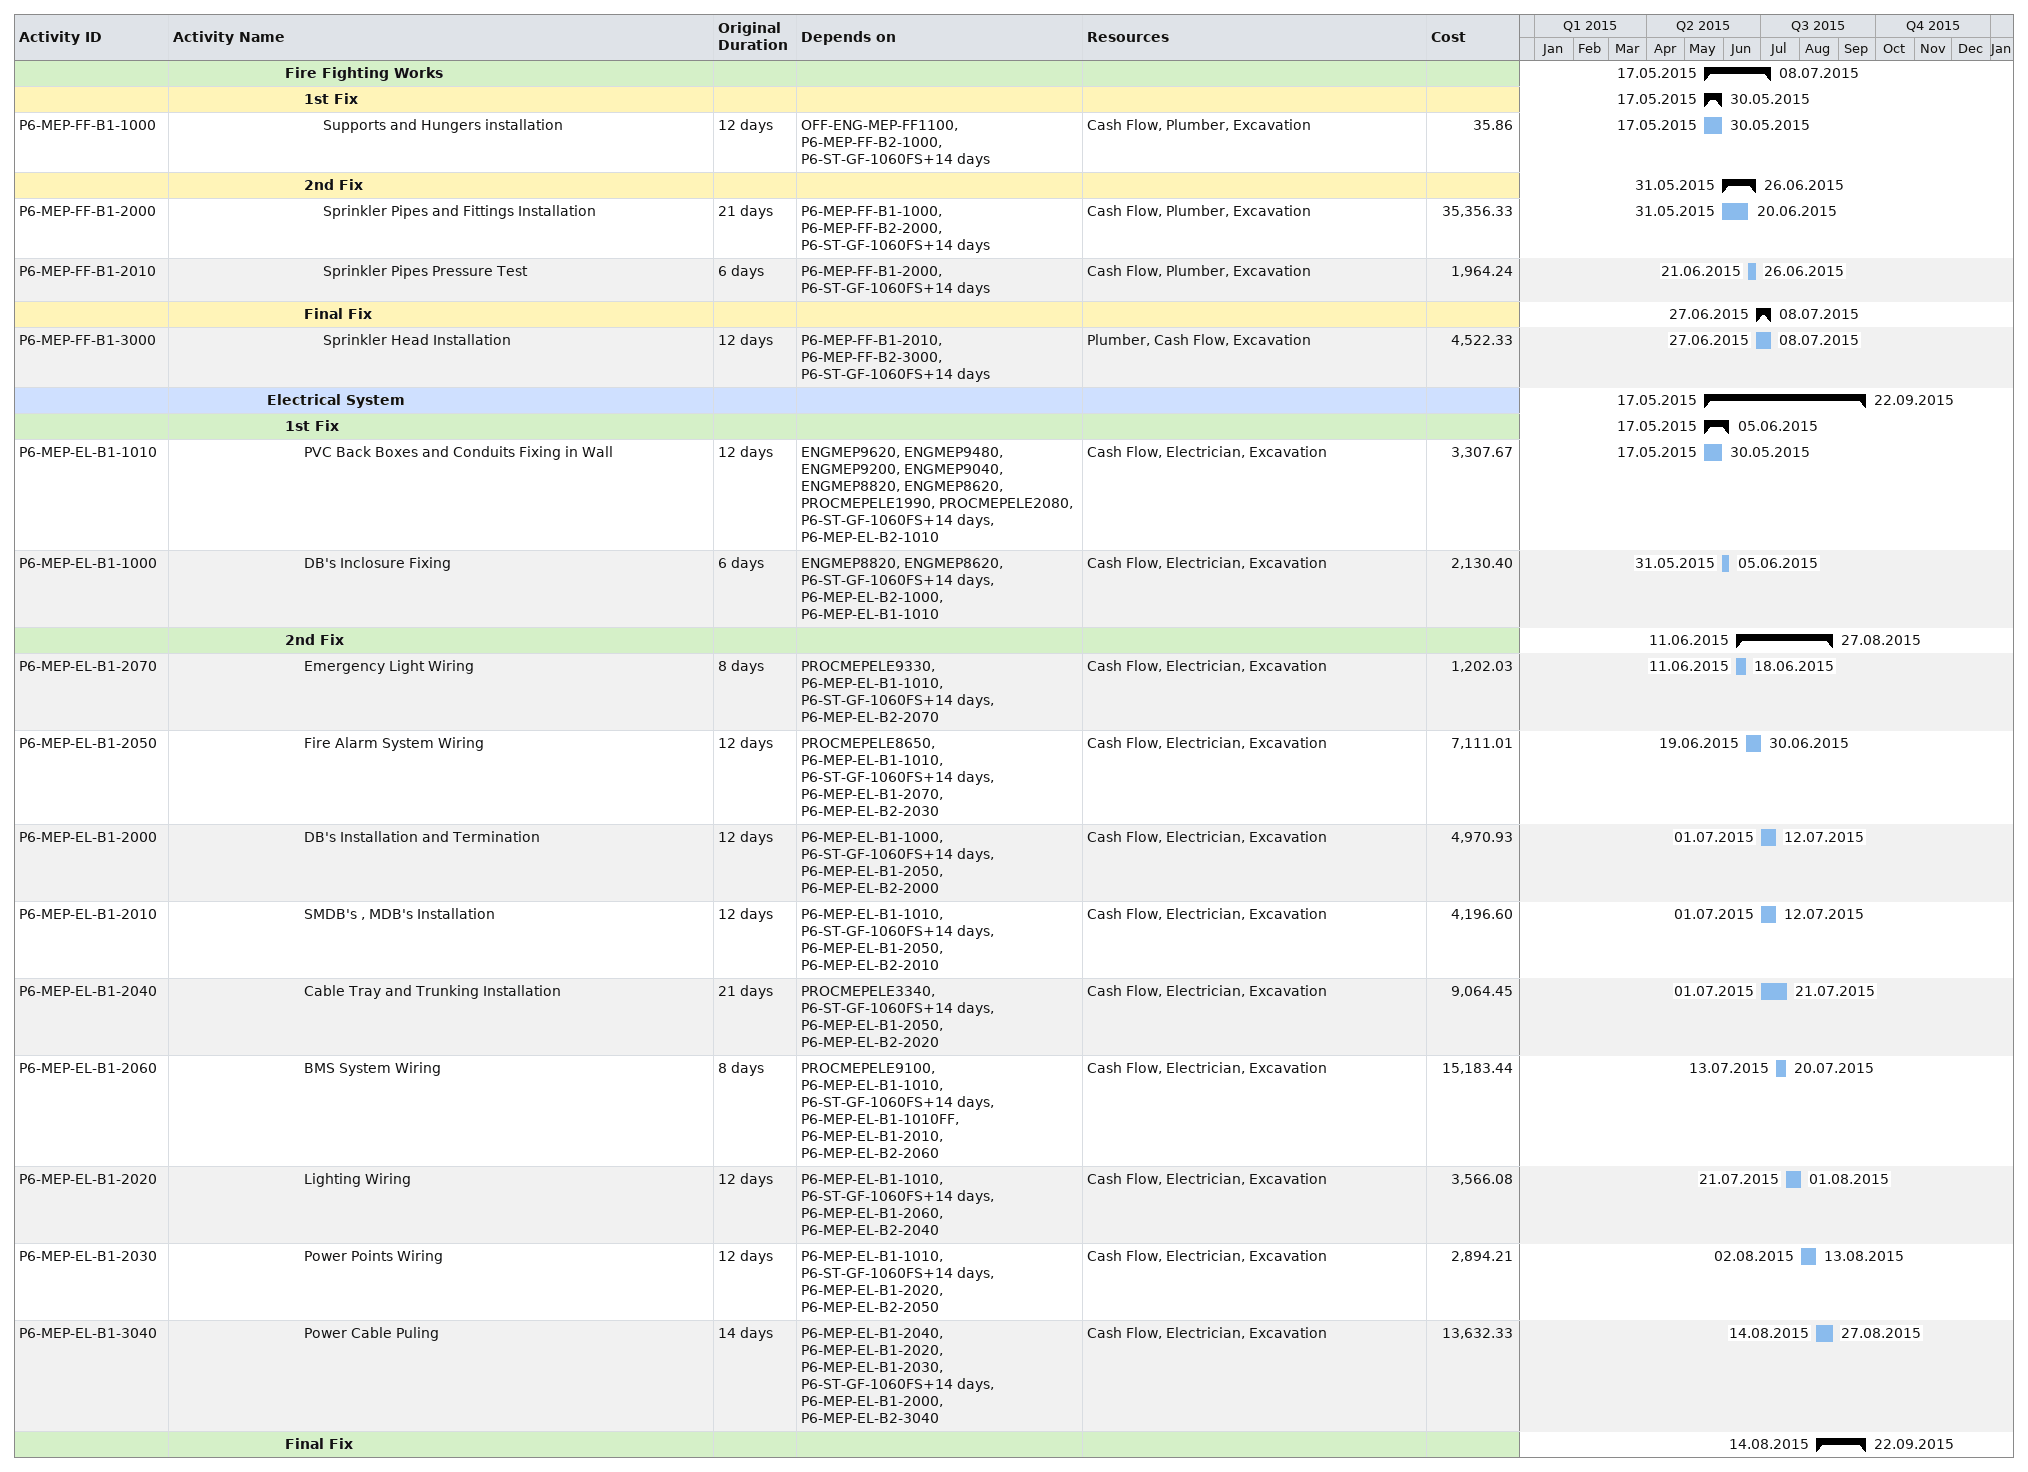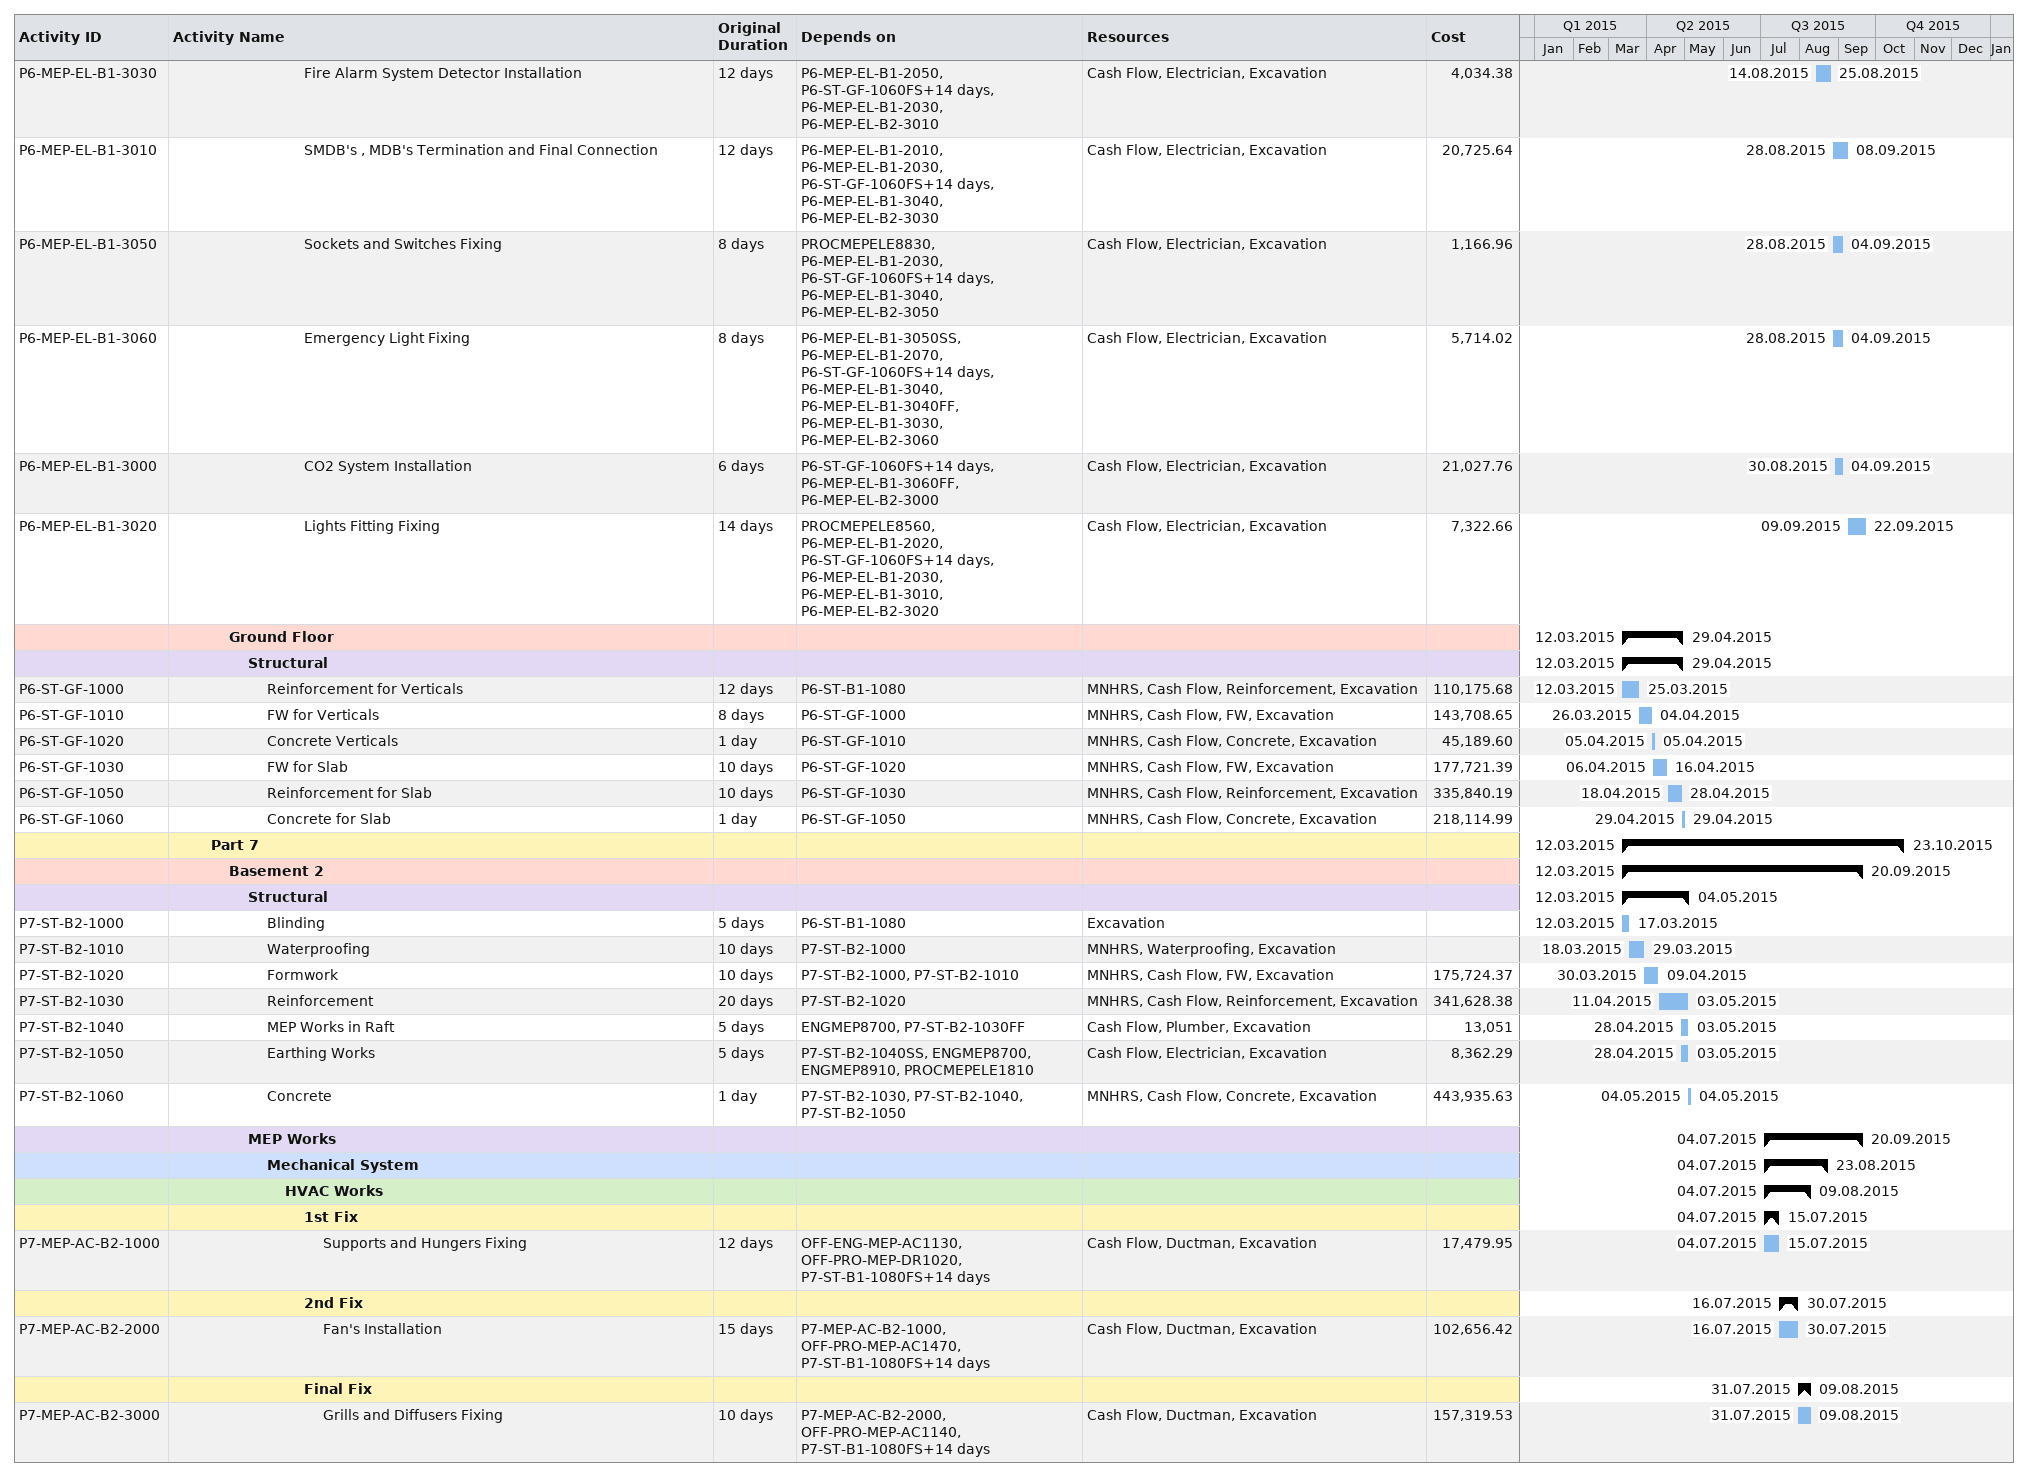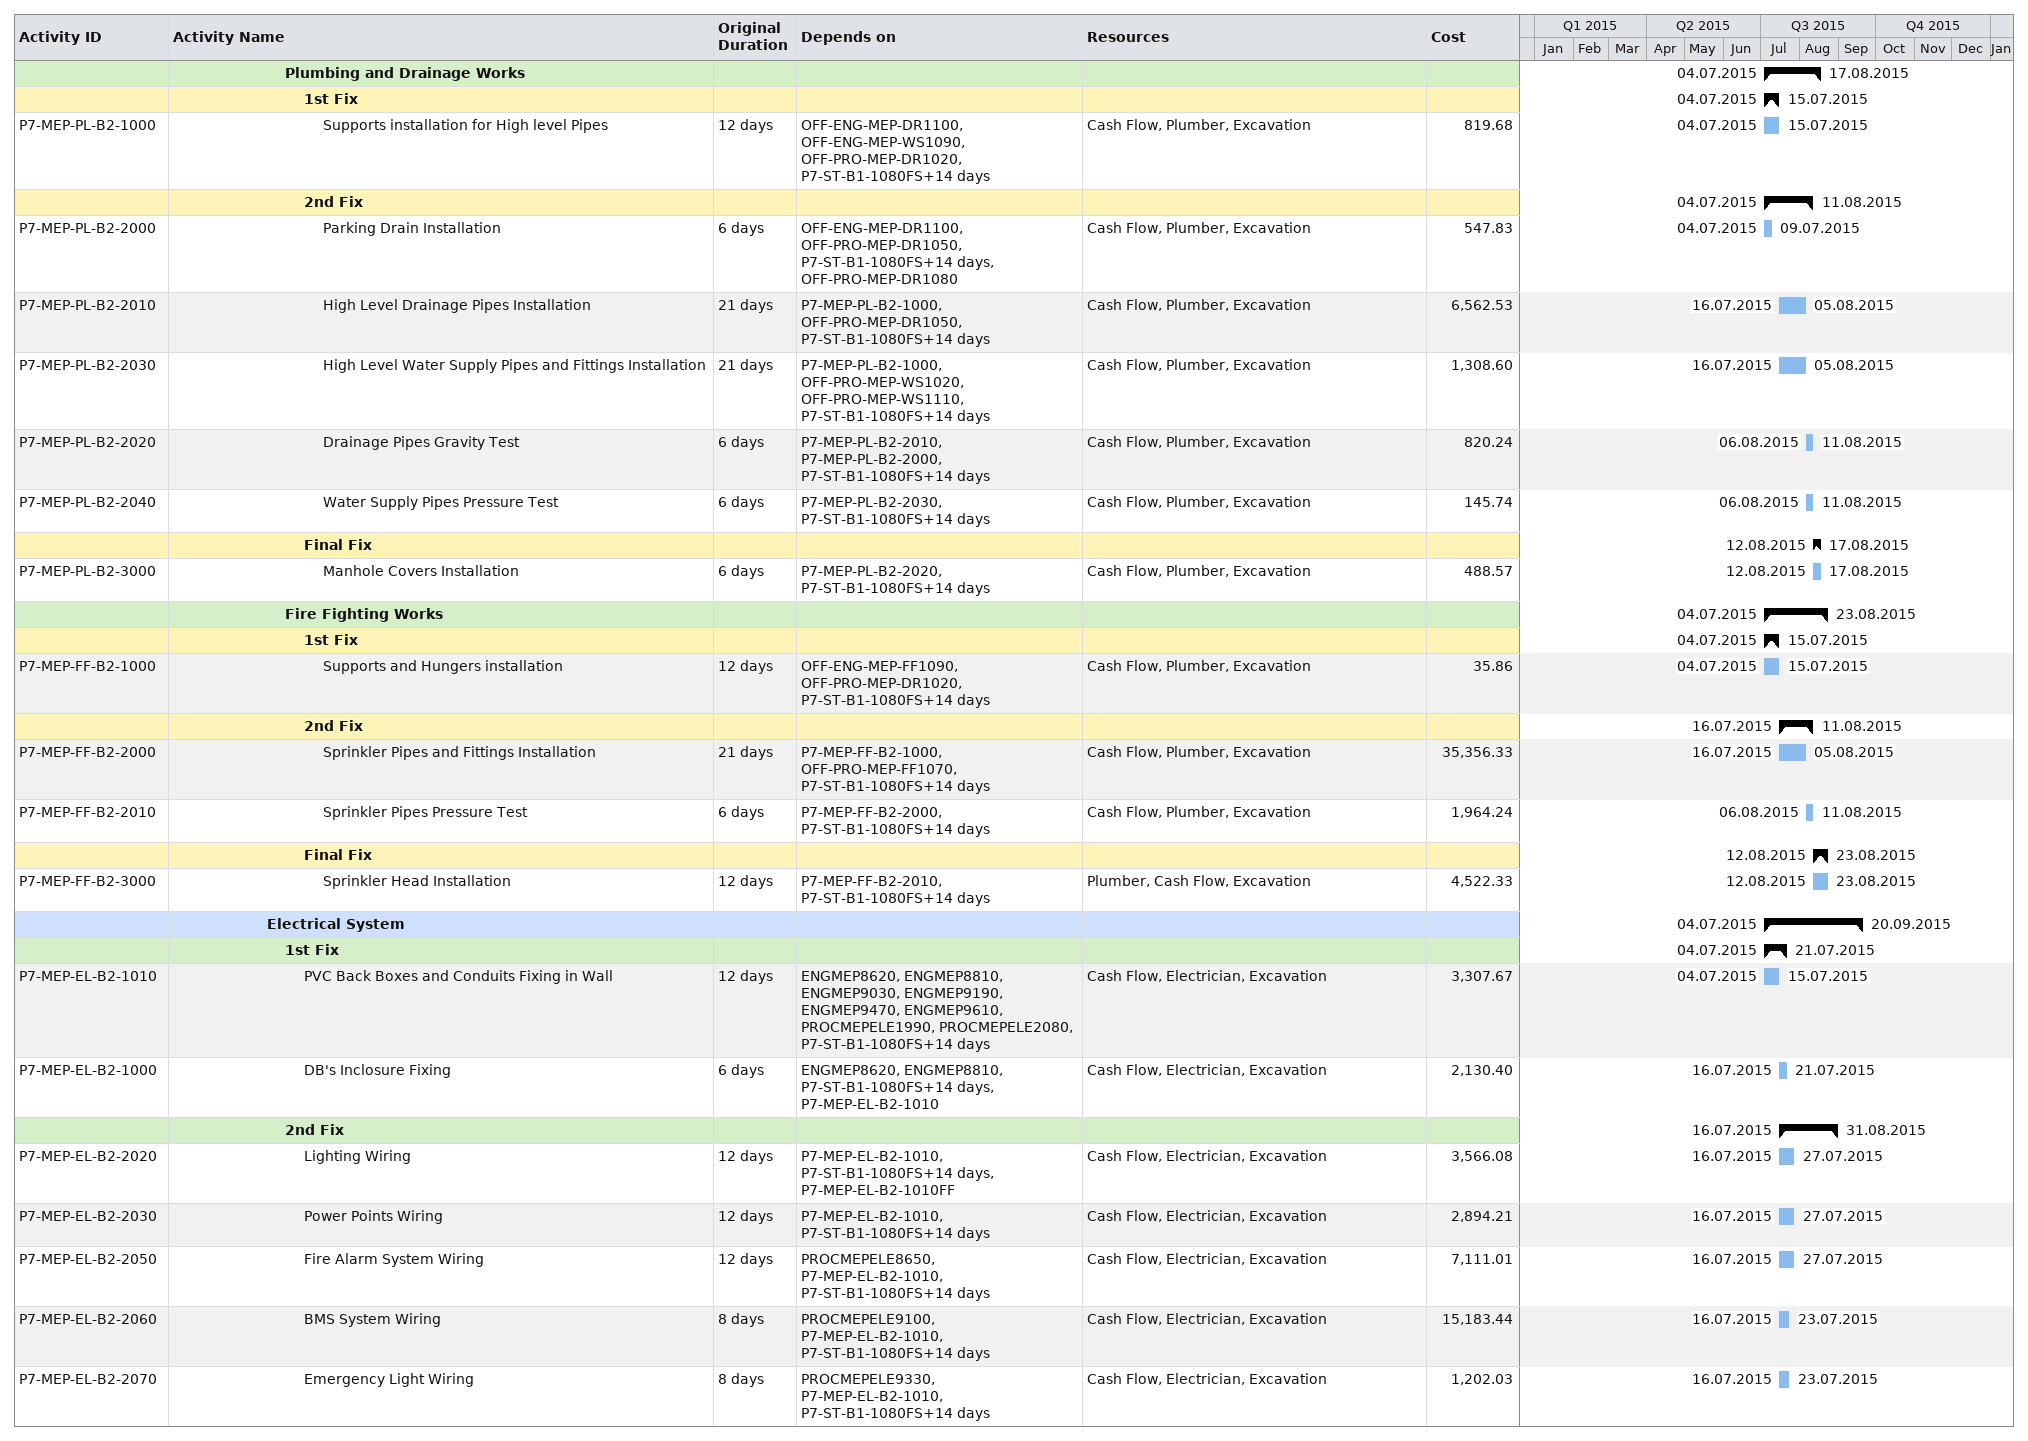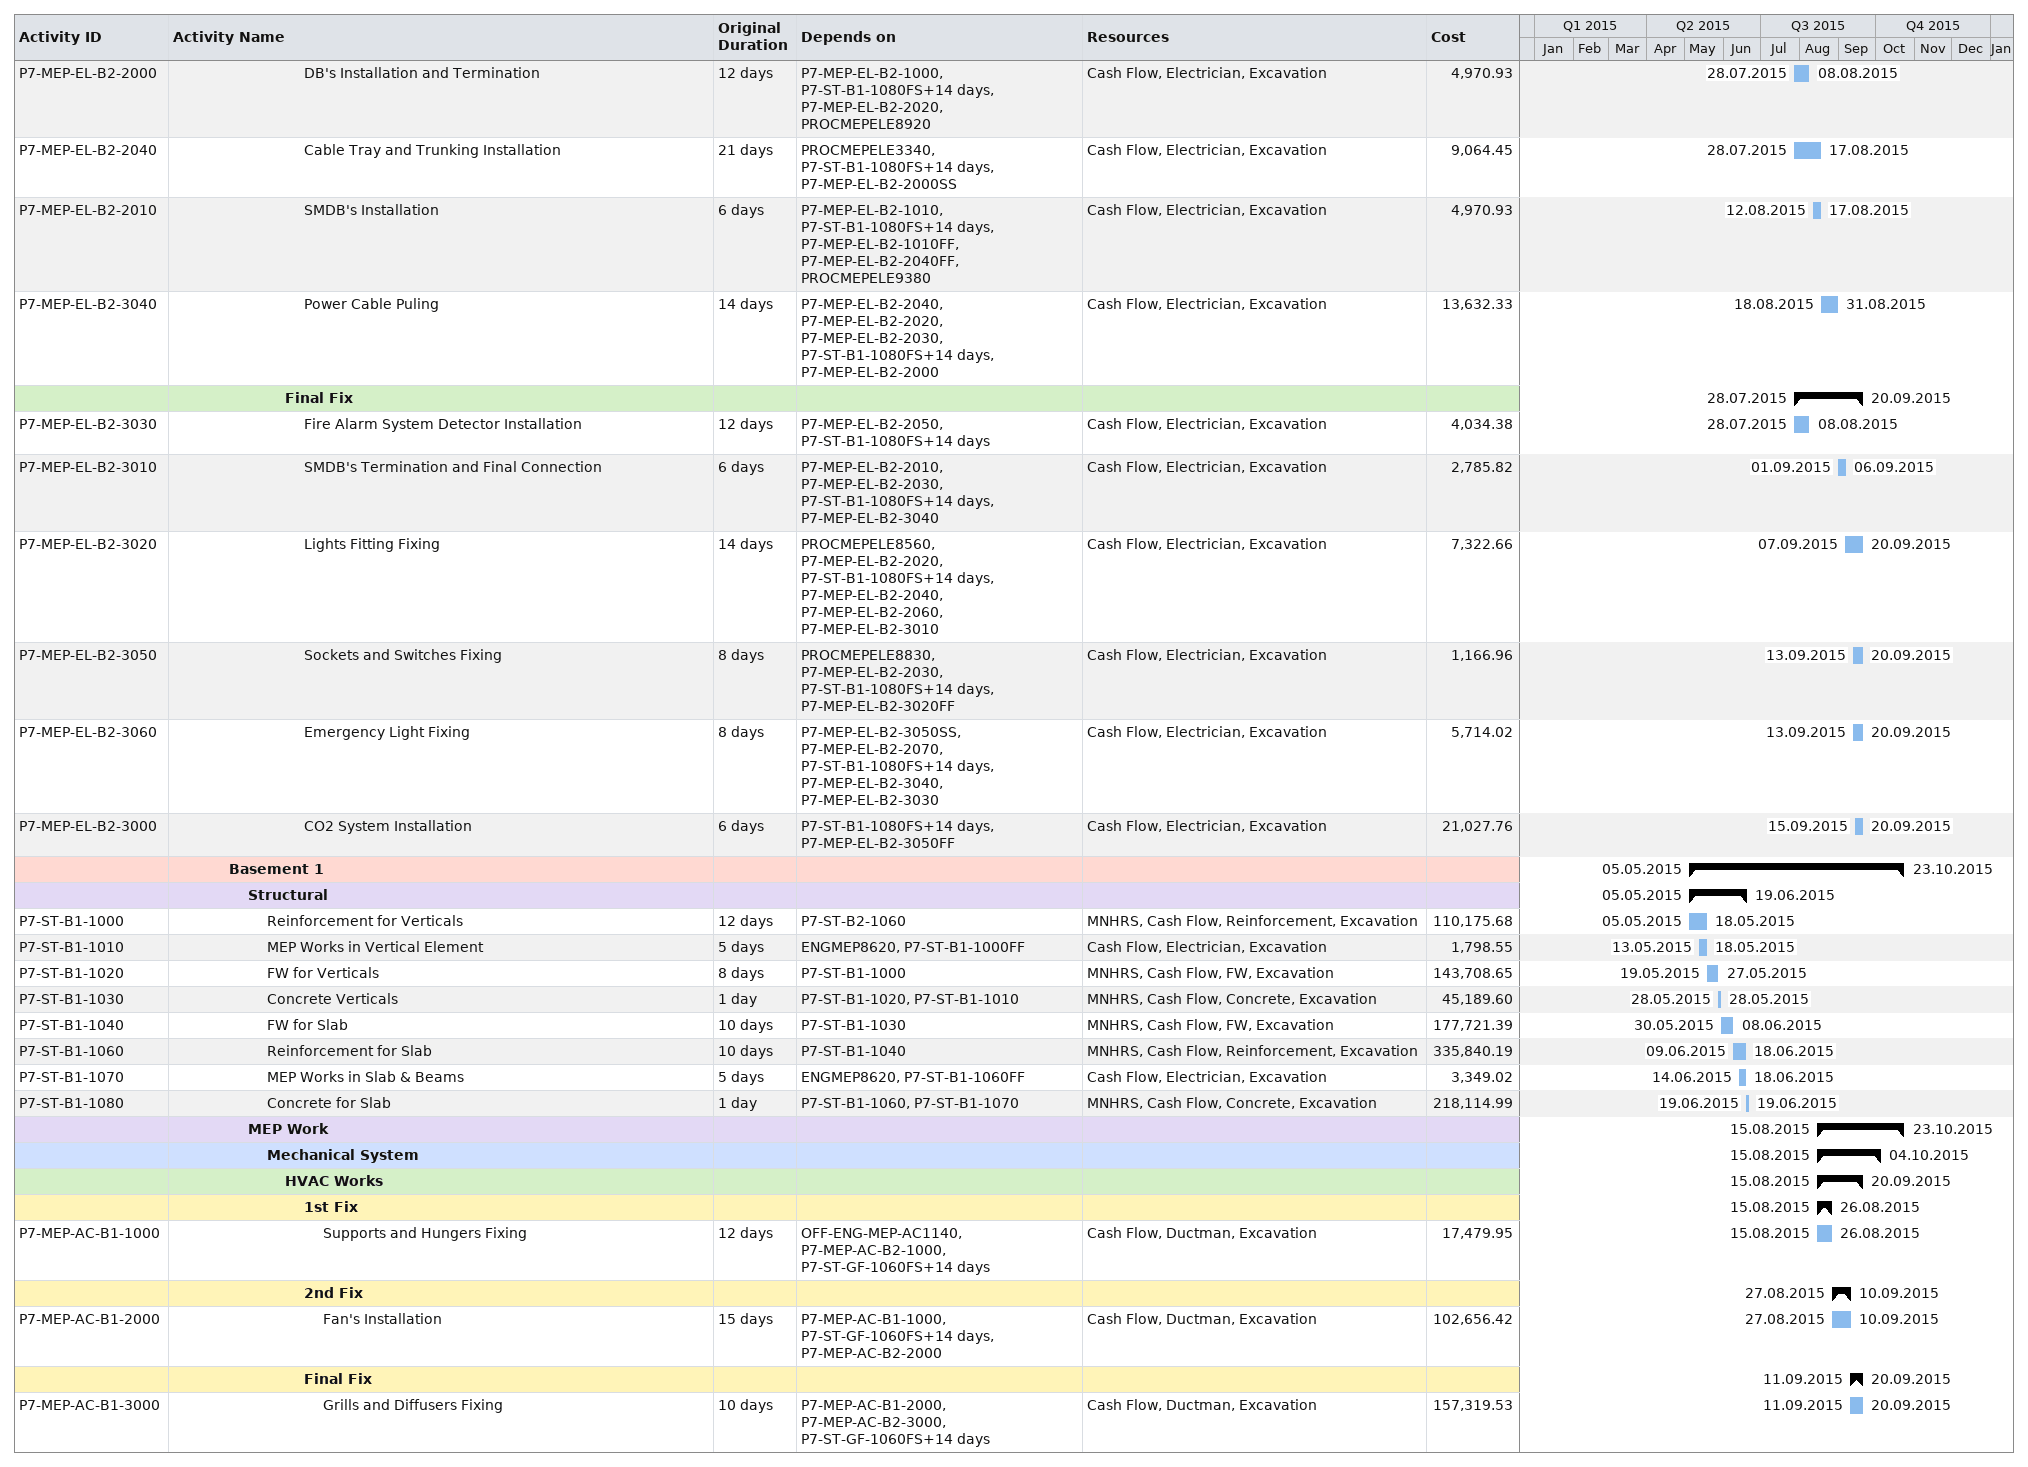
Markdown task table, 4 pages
| ID | Level | Task | Original duration | Start | Finish | Predecessors | Resources | Cost |
|---|---|---|---|---|---|---|---|---|
|  | 7 | **Fire Fighting Works** |  | 2015-05-17 | 2015-07-08 |  |  |  |
|  | 8 | **1st Fix** |  | 2015-05-17 | 2015-05-30 |  |  |  |
| P6-MEP-FF-B1-1000 | 9 | Supports and Hungers installation | 12d | 2015-05-17 | 2015-05-30 | OFF-ENG-MEP-FF1100, P6-MEP-FF-B2-1000, P6-ST-GF-1060FS+14d | Cash Flow, Plumber, Excavation | 35.86 |
|  | 8 | **2nd Fix** |  | 2015-05-31 | 2015-06-26 |  |  |  |
| P6-MEP-FF-B1-2000 | 9 | Sprinkler Pipes and Fittings Installation | 21d | 2015-05-31 | 2015-06-20 | P6-MEP-FF-B1-1000, P6-MEP-FF-B2-2000, P6-ST-GF-1060FS+14d | Cash Flow, Plumber, Excavation | 35356.33 |
| P6-MEP-FF-B1-2010 | 9 | Sprinkler Pipes Pressure Test | 6d | 2015-06-21 | 2015-06-26 | P6-MEP-FF-B1-2000, P6-ST-GF-1060FS+14d | Cash Flow, Plumber, Excavation | 1964.24 |
|  | 8 | **Final Fix** |  | 2015-06-27 | 2015-07-08 |  |  |  |
| P6-MEP-FF-B1-3000 | 9 | Sprinkler Head Installation | 12d | 2015-06-27 | 2015-07-08 | P6-MEP-FF-B1-2010, P6-MEP-FF-B2-3000, P6-ST-GF-1060FS+14d | Plumber, Cash Flow, Excavation | 4522.33 |
|  | 6 | **Electrical System** |  | 2015-05-17 | 2015-09-22 |  |  |  |
|  | 7 | **1st Fix** |  | 2015-05-17 | 2015-06-05 |  |  |  |
| P6-MEP-EL-B1-1010 | 8 | PVC Back Boxes and Conduits Fixing in Wall | 12d | 2015-05-17 | 2015-05-30 | ENGMEP9620, ENGMEP9480, ENGMEP9200, ENGMEP9040, ENGMEP8820, ENGMEP8620, PROCMEPELE1990, PROCMEPELE2080, P6-ST-GF-1060FS+14d, P6-MEP-EL-B2-1010 | Cash Flow, Electrician, Excavation | 3307.67 |
| P6-MEP-EL-B1-1000 | 8 | DB's Inclosure Fixing | 6d | 2015-05-31 | 2015-06-05 | ENGMEP8820, ENGMEP8620, P6-ST-GF-1060FS+14d, P6-MEP-EL-B2-1000, P6-MEP-EL-B1-1010 | Cash Flow, Electrician, Excavation | 2130.40 |
|  | 7 | **2nd Fix** |  | 2015-06-11 | 2015-08-27 |  |  |  |
| P6-MEP-EL-B1-2070 | 8 | Emergency Light Wiring | 8d | 2015-06-11 | 2015-06-18 | PROCMEPELE9330, P6-MEP-EL-B1-1010, P6-ST-GF-1060FS+14d, P6-MEP-EL-B2-2070 | Cash Flow, Electrician, Excavation | 1202.03 |
| P6-MEP-EL-B1-2050 | 8 | Fire Alarm System Wiring | 12d | 2015-06-19 | 2015-06-30 | PROCMEPELE8650, P6-MEP-EL-B1-1010, P6-ST-GF-1060FS+14d, P6-MEP-EL-B1-2070, P6-MEP-EL-B2-2030 | Cash Flow, Electrician, Excavation | 7111.01 |
| P6-MEP-EL-B1-2000 | 8 | DB's Installation and Termination | 12d | 2015-07-01 | 2015-07-12 | P6-MEP-EL-B1-1000, P6-ST-GF-1060FS+14d, P6-MEP-EL-B1-2050, P6-MEP-EL-B2-2000 | Cash Flow, Electrician, Excavation | 4970.93 |
| P6-MEP-EL-B1-2010 | 8 | SMDB's , MDB's Installation | 12d | 2015-07-01 | 2015-07-12 | P6-MEP-EL-B1-1010, P6-ST-GF-1060FS+14d, P6-MEP-EL-B1-2050, P6-MEP-EL-B2-2010 | Cash Flow, Electrician, Excavation | 4196.60 |
| P6-MEP-EL-B1-2040 | 8 | Cable Tray and Trunking Installation | 21d | 2015-07-01 | 2015-07-21 | PROCMEPELE3340, P6-ST-GF-1060FS+14d, P6-MEP-EL-B1-2050, P6-MEP-EL-B2-2020 | Cash Flow, Electrician, Excavation | 9064.45 |
| P6-MEP-EL-B1-2060 | 8 | BMS System Wiring | 8d | 2015-07-13 | 2015-07-20 | PROCMEPELE9100, P6-MEP-EL-B1-1010, P6-ST-GF-1060FS+14d, P6-MEP-EL-B1-1010FF, P6-MEP-EL-B1-2010, P6-MEP-EL-B2-2060 | Cash Flow, Electrician, Excavation | 15183.44 |
| P6-MEP-EL-B1-2020 | 8 | Lighting Wiring | 12d | 2015-07-21 | 2015-08-01 | P6-MEP-EL-B1-1010, P6-ST-GF-1060FS+14d, P6-MEP-EL-B1-2060, P6-MEP-EL-B2-2040 | Cash Flow, Electrician, Excavation | 3566.08 |
| P6-MEP-EL-B1-2030 | 8 | Power Points Wiring | 12d | 2015-08-02 | 2015-08-13 | P6-MEP-EL-B1-1010, P6-ST-GF-1060FS+14d, P6-MEP-EL-B1-2020, P6-MEP-EL-B2-2050 | Cash Flow, Electrician, Excavation | 2894.21 |
| P6-MEP-EL-B1-3040 | 8 | Power Cable Puling | 14d | 2015-08-14 | 2015-08-27 | P6-MEP-EL-B1-2040, P6-MEP-EL-B1-2020, P6-MEP-EL-B1-2030, P6-ST-GF-1060FS+14d, P6-MEP-EL-B1-2000, P6-MEP-EL-B2-3040 | Cash Flow, Electrician, Excavation | 13632.33 |
|  | 7 | **Final Fix** |  | 2015-08-14 | 2015-09-22 |  |  |  |
| P6-MEP-EL-B1-3030 | 8 | Fire Alarm System Detector Installation | 12d | 2015-08-14 | 2015-08-25 | P6-MEP-EL-B1-2050, P6-ST-GF-1060FS+14d, P6-MEP-EL-B1-2030, P6-MEP-EL-B2-3010 | Cash Flow, Electrician, Excavation | 4034.38 |
| P6-MEP-EL-B1-3010 | 8 | SMDB's , MDB's Termination and Final Connection | 12d | 2015-08-28 | 2015-09-08 | P6-MEP-EL-B1-2010, P6-MEP-EL-B1-2030, P6-ST-GF-1060FS+14d, P6-MEP-EL-B1-3040, P6-MEP-EL-B2-3030 | Cash Flow, Electrician, Excavation | 20725.64 |
| P6-MEP-EL-B1-3050 | 8 | Sockets and Switches Fixing | 8d | 2015-08-28 | 2015-09-04 | PROCMEPELE8830, P6-MEP-EL-B1-2030, P6-ST-GF-1060FS+14d, P6-MEP-EL-B1-3040, P6-MEP-EL-B2-3050 | Cash Flow, Electrician, Excavation | 1166.96 |
| P6-MEP-EL-B1-3060 | 8 | Emergency Light Fixing | 8d | 2015-08-28 | 2015-09-04 | P6-MEP-EL-B1-3050SS, P6-MEP-EL-B1-2070, P6-ST-GF-1060FS+14d, P6-MEP-EL-B1-3040, P6-MEP-EL-B1-3040FF, P6-MEP-EL-B1-3030, P6-MEP-EL-B2-3060 | Cash Flow, Electrician, Excavation | 5714.02 |
| P6-MEP-EL-B1-3000 | 8 | CO2 System Installation | 6d | 2015-08-30 | 2015-09-04 | P6-ST-GF-1060FS+14d, P6-MEP-EL-B1-3060FF, P6-MEP-EL-B2-3000 | Cash Flow, Electrician, Excavation | 21027.76 |
| P6-MEP-EL-B1-3020 | 8 | Lights Fitting Fixing | 14d | 2015-09-09 | 2015-09-22 | PROCMEPELE8560, P6-MEP-EL-B1-2020, P6-ST-GF-1060FS+14d, P6-MEP-EL-B1-2030, P6-MEP-EL-B1-3010, P6-MEP-EL-B2-3020 | Cash Flow, Electrician, Excavation | 7322.66 |
|  | 4 | **Ground Floor** |  | 2015-03-12 | 2015-04-29 |  |  |  |
|  | 5 | **Structural** |  | 2015-03-12 | 2015-04-29 |  |  |  |
| P6-ST-GF-1000 | 6 | Reinforcement for Verticals | 12d | 2015-03-12 | 2015-03-25 | P6-ST-B1-1080 | MNHRS, Cash Flow, Reinforcement, Excavation | 110175.68 |
| P6-ST-GF-1010 | 6 | FW for Verticals | 8d | 2015-03-26 | 2015-04-04 | P6-ST-GF-1000 | MNHRS, Cash Flow, FW, Excavation | 143708.65 |
| P6-ST-GF-1020 | 6 | Concrete Verticals | 1d | 2015-04-05 | 2015-04-05 | P6-ST-GF-1010 | MNHRS, Cash Flow, Concrete, Excavation | 45189.60 |
| P6-ST-GF-1030 | 6 | FW for Slab | 10d | 2015-04-06 | 2015-04-16 | P6-ST-GF-1020 | MNHRS, Cash Flow, FW, Excavation | 177721.39 |
| P6-ST-GF-1050 | 6 | Reinforcement for Slab | 10d | 2015-04-18 | 2015-04-28 | P6-ST-GF-1030 | MNHRS, Cash Flow, Reinforcement, Excavation | 335840.19 |
| P6-ST-GF-1060 | 6 | Concrete for Slab | 1d | 2015-04-29 | 2015-04-29 | P6-ST-GF-1050 | MNHRS, Cash Flow, Concrete, Excavation | 218114.99 |
|  | 3 | **Part 7** |  | 2015-03-12 | 2015-10-23 |  |  |  |
|  | 4 | **Basement 2** |  | 2015-03-12 | 2015-09-20 |  |  |  |
|  | 5 | **Structural** |  | 2015-03-12 | 2015-05-04 |  |  |  |
| P7-ST-B2-1000 | 6 | Blinding | 5d | 2015-03-12 | 2015-03-17 | P6-ST-B1-1080 | Excavation |  |
| P7-ST-B2-1010 | 6 | Waterproofing | 10d | 2015-03-18 | 2015-03-29 | P7-ST-B2-1000 | MNHRS, Waterproofing, Excavation |  |
| P7-ST-B2-1020 | 6 | Formwork | 10d | 2015-03-30 | 2015-04-09 | P7-ST-B2-1000, P7-ST-B2-1010 | MNHRS, Cash Flow, FW, Excavation | 175724.37 |
| P7-ST-B2-1030 | 6 | Reinforcement | 20d | 2015-04-11 | 2015-05-03 | P7-ST-B2-1020 | MNHRS, Cash Flow, Reinforcement, Excavation | 341628.38 |
| P7-ST-B2-1040 | 6 | MEP Works in Raft | 5d | 2015-04-28 | 2015-05-03 | ENGMEP8700, P7-ST-B2-1030FF | Cash Flow, Plumber, Excavation | 13051 |
| P7-ST-B2-1050 | 6 | Earthing Works | 5d | 2015-04-28 | 2015-05-03 | P7-ST-B2-1040SS, ENGMEP8700, ENGMEP8910, PROCMEPELE1810 | Cash Flow, Electrician, Excavation | 8362.29 |
| P7-ST-B2-1060 | 6 | Concrete | 1d | 2015-05-04 | 2015-05-04 | P7-ST-B2-1030, P7-ST-B2-1040, P7-ST-B2-1050 | MNHRS, Cash Flow, Concrete, Excavation | 443935.63 |
|  | 5 | **MEP Works** |  | 2015-07-04 | 2015-09-20 |  |  |  |
|  | 6 | **Mechanical System** |  | 2015-07-04 | 2015-08-23 |  |  |  |
|  | 7 | **HVAC Works** |  | 2015-07-04 | 2015-08-09 |  |  |  |
|  | 8 | **1st Fix** |  | 2015-07-04 | 2015-07-15 |  |  |  |
| P7-MEP-AC-B2-1000 | 9 | Supports and Hungers Fixing | 12d | 2015-07-04 | 2015-07-15 | OFF-ENG-MEP-AC1130, OFF-PRO-MEP-DR1020, P7-ST-B1-1080FS+14d | Cash Flow, Ductman, Excavation | 17479.95 |
|  | 8 | **2nd Fix** |  | 2015-07-16 | 2015-07-30 |  |  |  |
| P7-MEP-AC-B2-2000 | 9 | Fan's Installation | 15d | 2015-07-16 | 2015-07-30 | P7-MEP-AC-B2-1000, OFF-PRO-MEP-AC1470, P7-ST-B1-1080FS+14d | Cash Flow, Ductman, Excavation | 102656.42 |
|  | 8 | **Final Fix** |  | 2015-07-31 | 2015-08-09 |  |  |  |
| P7-MEP-AC-B2-3000 | 9 | Grills and Diffusers Fixing | 10d | 2015-07-31 | 2015-08-09 | P7-MEP-AC-B2-2000, OFF-PRO-MEP-AC1140, P7-ST-B1-1080FS+14d | Cash Flow, Ductman, Excavation | 157319.53 |
|  | 7 | **Plumbing and Drainage Works** |  | 2015-07-04 | 2015-08-17 |  |  |  |
|  | 8 | **1st Fix** |  | 2015-07-04 | 2015-07-15 |  |  |  |
| P7-MEP-PL-B2-1000 | 9 | Supports installation for High level Pipes | 12d | 2015-07-04 | 2015-07-15 | OFF-ENG-MEP-DR1100, OFF-ENG-MEP-WS1090, OFF-PRO-MEP-DR1020, P7-ST-B1-1080FS+14d | Cash Flow, Plumber, Excavation | 819.68 |
|  | 8 | **2nd Fix** |  | 2015-07-04 | 2015-08-11 |  |  |  |
| P7-MEP-PL-B2-2000 | 9 | Parking Drain Installation | 6d | 2015-07-04 | 2015-07-09 | OFF-ENG-MEP-DR1100, OFF-PRO-MEP-DR1050, P7-ST-B1-1080FS+14d, OFF-PRO-MEP-DR1080 | Cash Flow, Plumber, Excavation | 547.83 |
| P7-MEP-PL-B2-2010 | 9 | High Level Drainage Pipes Installation | 21d | 2015-07-16 | 2015-08-05 | P7-MEP-PL-B2-1000, OFF-PRO-MEP-DR1050, P7-ST-B1-1080FS+14d | Cash Flow, Plumber, Excavation | 6562.53 |
| P7-MEP-PL-B2-2030 | 9 | High Level Water Supply Pipes and Fittings Installation | 21d | 2015-07-16 | 2015-08-05 | P7-MEP-PL-B2-1000, OFF-PRO-MEP-WS1020, OFF-PRO-MEP-WS1110, P7-ST-B1-1080FS+14d | Cash Flow, Plumber, Excavation | 1308.60 |
| P7-MEP-PL-B2-2020 | 9 | Drainage Pipes Gravity Test | 6d | 2015-08-06 | 2015-08-11 | P7-MEP-PL-B2-2010, P7-MEP-PL-B2-2000, P7-ST-B1-1080FS+14d | Cash Flow, Plumber, Excavation | 820.24 |
| P7-MEP-PL-B2-2040 | 9 | Water Supply Pipes Pressure Test | 6d | 2015-08-06 | 2015-08-11 | P7-MEP-PL-B2-2030, P7-ST-B1-1080FS+14d | Cash Flow, Plumber, Excavation | 145.74 |
|  | 8 | **Final Fix** |  | 2015-08-12 | 2015-08-17 |  |  |  |
| P7-MEP-PL-B2-3000 | 9 | Manhole Covers Installation | 6d | 2015-08-12 | 2015-08-17 | P7-MEP-PL-B2-2020, P7-ST-B1-1080FS+14d | Cash Flow, Plumber, Excavation | 488.57 |
|  | 7 | **Fire Fighting Works** |  | 2015-07-04 | 2015-08-23 |  |  |  |
|  | 8 | **1st Fix** |  | 2015-07-04 | 2015-07-15 |  |  |  |
| P7-MEP-FF-B2-1000 | 9 | Supports and Hungers installation | 12d | 2015-07-04 | 2015-07-15 | OFF-ENG-MEP-FF1090, OFF-PRO-MEP-DR1020, P7-ST-B1-1080FS+14d | Cash Flow, Plumber, Excavation | 35.86 |
|  | 8 | **2nd Fix** |  | 2015-07-16 | 2015-08-11 |  |  |  |
| P7-MEP-FF-B2-2000 | 9 | Sprinkler Pipes and Fittings Installation | 21d | 2015-07-16 | 2015-08-05 | P7-MEP-FF-B2-1000, OFF-PRO-MEP-FF1070, P7-ST-B1-1080FS+14d | Cash Flow, Plumber, Excavation | 35356.33 |
| P7-MEP-FF-B2-2010 | 9 | Sprinkler Pipes Pressure Test | 6d | 2015-08-06 | 2015-08-11 | P7-MEP-FF-B2-2000, P7-ST-B1-1080FS+14d | Cash Flow, Plumber, Excavation | 1964.24 |
|  | 8 | **Final Fix** |  | 2015-08-12 | 2015-08-23 |  |  |  |
| P7-MEP-FF-B2-3000 | 9 | Sprinkler Head Installation | 12d | 2015-08-12 | 2015-08-23 | P7-MEP-FF-B2-2010, P7-ST-B1-1080FS+14d | Plumber, Cash Flow, Excavation | 4522.33 |
|  | 6 | **Electrical System** |  | 2015-07-04 | 2015-09-20 |  |  |  |
|  | 7 | **1st Fix** |  | 2015-07-04 | 2015-07-21 |  |  |  |
| P7-MEP-EL-B2-1010 | 8 | PVC Back Boxes and Conduits Fixing in Wall | 12d | 2015-07-04 | 2015-07-15 | ENGMEP8620, ENGMEP8810, ENGMEP9030, ENGMEP9190, ENGMEP9470, ENGMEP9610, PROCMEPELE1990, PROCMEPELE2080, P7-ST-B1-1080FS+14d | Cash Flow, Electrician, Excavation | 3307.67 |
| P7-MEP-EL-B2-1000 | 8 | DB's Inclosure Fixing | 6d | 2015-07-16 | 2015-07-21 | ENGMEP8620, ENGMEP8810, P7-ST-B1-1080FS+14d, P7-MEP-EL-B2-1010 | Cash Flow, Electrician, Excavation | 2130.40 |
|  | 7 | **2nd Fix** |  | 2015-07-16 | 2015-08-31 |  |  |  |
| P7-MEP-EL-B2-2020 | 8 | Lighting Wiring | 12d | 2015-07-16 | 2015-07-27 | P7-MEP-EL-B2-1010, P7-ST-B1-1080FS+14d, P7-MEP-EL-B2-1010FF | Cash Flow, Electrician, Excavation | 3566.08 |
| P7-MEP-EL-B2-2030 | 8 | Power Points Wiring | 12d | 2015-07-16 | 2015-07-27 | P7-MEP-EL-B2-1010, P7-ST-B1-1080FS+14d | Cash Flow, Electrician, Excavation | 2894.21 |
| P7-MEP-EL-B2-2050 | 8 | Fire Alarm System Wiring | 12d | 2015-07-16 | 2015-07-27 | PROCMEPELE8650, P7-MEP-EL-B2-1010, P7-ST-B1-1080FS+14d | Cash Flow, Electrician, Excavation | 7111.01 |
| P7-MEP-EL-B2-2060 | 8 | BMS System Wiring | 8d | 2015-07-16 | 2015-07-23 | PROCMEPELE9100, P7-MEP-EL-B2-1010, P7-ST-B1-1080FS+14d | Cash Flow, Electrician, Excavation | 15183.44 |
| P7-MEP-EL-B2-2070 | 8 | Emergency Light Wiring | 8d | 2015-07-16 | 2015-07-23 | PROCMEPELE9330, P7-MEP-EL-B2-1010, P7-ST-B1-1080FS+14d | Cash Flow, Electrician, Excavation | 1202.03 |
| P7-MEP-EL-B2-2000 | 8 | DB's Installation and Termination | 12d | 2015-07-28 | 2015-08-08 | P7-MEP-EL-B2-1000, P7-ST-B1-1080FS+14d, P7-MEP-EL-B2-2020, PROCMEPELE8920 | Cash Flow, Electrician, Excavation | 4970.93 |
| P7-MEP-EL-B2-2040 | 8 | Cable Tray and Trunking Installation | 21d | 2015-07-28 | 2015-08-17 | PROCMEPELE3340, P7-ST-B1-1080FS+14d, P7-MEP-EL-B2-2000SS | Cash Flow, Electrician, Excavation | 9064.45 |
| P7-MEP-EL-B2-2010 | 8 | SMDB's Installation | 6d | 2015-08-12 | 2015-08-17 | P7-MEP-EL-B2-1010, P7-ST-B1-1080FS+14d, P7-MEP-EL-B2-1010FF, P7-MEP-EL-B2-2040FF, PROCMEPELE9380 | Cash Flow, Electrician, Excavation | 4970.93 |
| P7-MEP-EL-B2-3040 | 8 | Power Cable Puling | 14d | 2015-08-18 | 2015-08-31 | P7-MEP-EL-B2-2040, P7-MEP-EL-B2-2020, P7-MEP-EL-B2-2030, P7-ST-B1-1080FS+14d, P7-MEP-EL-B2-2000 | Cash Flow, Electrician, Excavation | 13632.33 |
|  | 7 | **Final Fix** |  | 2015-07-28 | 2015-09-20 |  |  |  |
| P7-MEP-EL-B2-3030 | 8 | Fire Alarm System Detector Installation | 12d | 2015-07-28 | 2015-08-08 | P7-MEP-EL-B2-2050, P7-ST-B1-1080FS+14d | Cash Flow, Electrician, Excavation | 4034.38 |
| P7-MEP-EL-B2-3010 | 8 | SMDB's Termination and Final Connection | 6d | 2015-09-01 | 2015-09-06 | P7-MEP-EL-B2-2010, P7-MEP-EL-B2-2030, P7-ST-B1-1080FS+14d, P7-MEP-EL-B2-3040 | Cash Flow, Electrician, Excavation | 2785.82 |
| P7-MEP-EL-B2-3020 | 8 | Lights Fitting Fixing | 14d | 2015-09-07 | 2015-09-20 | PROCMEPELE8560, P7-MEP-EL-B2-2020, P7-ST-B1-1080FS+14d, P7-MEP-EL-B2-2040, P7-MEP-EL-B2-2060, P7-MEP-EL-B2-3010 | Cash Flow, Electrician, Excavation | 7322.66 |
| P7-MEP-EL-B2-3050 | 8 | Sockets and Switches Fixing | 8d | 2015-09-13 | 2015-09-20 | PROCMEPELE8830, P7-MEP-EL-B2-2030, P7-ST-B1-1080FS+14d, P7-MEP-EL-B2-3020FF | Cash Flow, Electrician, Excavation | 1166.96 |
| P7-MEP-EL-B2-3060 | 8 | Emergency Light Fixing | 8d | 2015-09-13 | 2015-09-20 | P7-MEP-EL-B2-3050SS, P7-MEP-EL-B2-2070, P7-ST-B1-1080FS+14d, P7-MEP-EL-B2-3040, P7-MEP-EL-B2-3030 | Cash Flow, Electrician, Excavation | 5714.02 |
| P7-MEP-EL-B2-3000 | 8 | CO2 System Installation | 6d | 2015-09-15 | 2015-09-20 | P7-ST-B1-1080FS+14d, P7-MEP-EL-B2-3050FF | Cash Flow, Electrician, Excavation | 21027.76 |
|  | 4 | **Basement 1** |  | 2015-05-05 | 2015-10-23 |  |  |  |
|  | 5 | **Structural** |  | 2015-05-05 | 2015-06-19 |  |  |  |
| P7-ST-B1-1000 | 6 | Reinforcement for Verticals | 12d | 2015-05-05 | 2015-05-18 | P7-ST-B2-1060 | MNHRS, Cash Flow, Reinforcement, Excavation | 110175.68 |
| P7-ST-B1-1010 | 6 | MEP Works in Vertical Element | 5d | 2015-05-13 | 2015-05-18 | ENGMEP8620, P7-ST-B1-1000FF | Cash Flow, Electrician, Excavation | 1798.55 |
| P7-ST-B1-1020 | 6 | FW for Verticals | 8d | 2015-05-19 | 2015-05-27 | P7-ST-B1-1000 | MNHRS, Cash Flow, FW, Excavation | 143708.65 |
| P7-ST-B1-1030 | 6 | Concrete Verticals | 1d | 2015-05-28 | 2015-05-28 | P7-ST-B1-1020, P7-ST-B1-1010 | MNHRS, Cash Flow, Concrete, Excavation | 45189.60 |
| P7-ST-B1-1040 | 6 | FW for Slab | 10d | 2015-05-30 | 2015-06-08 | P7-ST-B1-1030 | MNHRS, Cash Flow, FW, Excavation | 177721.39 |
| P7-ST-B1-1060 | 6 | Reinforcement for Slab | 10d | 2015-06-09 | 2015-06-18 | P7-ST-B1-1040 | MNHRS, Cash Flow, Reinforcement, Excavation | 335840.19 |
| P7-ST-B1-1070 | 6 | MEP Works in Slab & Beams | 5d | 2015-06-14 | 2015-06-18 | ENGMEP8620, P7-ST-B1-1060FF | Cash Flow, Electrician, Excavation | 3349.02 |
| P7-ST-B1-1080 | 6 | Concrete for Slab | 1d | 2015-06-19 | 2015-06-19 | P7-ST-B1-1060, P7-ST-B1-1070 | MNHRS, Cash Flow, Concrete, Excavation | 218114.99 |
|  | 5 | **MEP Work** |  | 2015-08-15 | 2015-10-23 |  |  |  |
|  | 6 | **Mechanical System** |  | 2015-08-15 | 2015-10-04 |  |  |  |
|  | 7 | **HVAC Works** |  | 2015-08-15 | 2015-09-20 |  |  |  |
|  | 8 | **1st Fix** |  | 2015-08-15 | 2015-08-26 |  |  |  |
| P7-MEP-AC-B1-1000 | 9 | Supports and Hungers Fixing | 12d | 2015-08-15 | 2015-08-26 | OFF-ENG-MEP-AC1140, P7-MEP-AC-B2-1000, P7-ST-GF-1060FS+14d | Cash Flow, Ductman, Excavation | 17479.95 |
|  | 8 | **2nd Fix** |  | 2015-08-27 | 2015-09-10 |  |  |  |
| P7-MEP-AC-B1-2000 | 9 | Fan's Installation | 15d | 2015-08-27 | 2015-09-10 | P7-MEP-AC-B1-1000, P7-ST-GF-1060FS+14d, P7-MEP-AC-B2-2000 | Cash Flow, Ductman, Excavation | 102656.42 |
|  | 8 | **Final Fix** |  | 2015-09-11 | 2015-09-20 |  |  |  |
| P7-MEP-AC-B1-3000 | 9 | Grills and Diffusers Fixing | 10d | 2015-09-11 | 2015-09-20 | P7-MEP-AC-B1-2000, P7-MEP-AC-B2-3000, P7-ST-GF-1060FS+14d | Cash Flow, Ductman, Excavation | 157319.53 |
